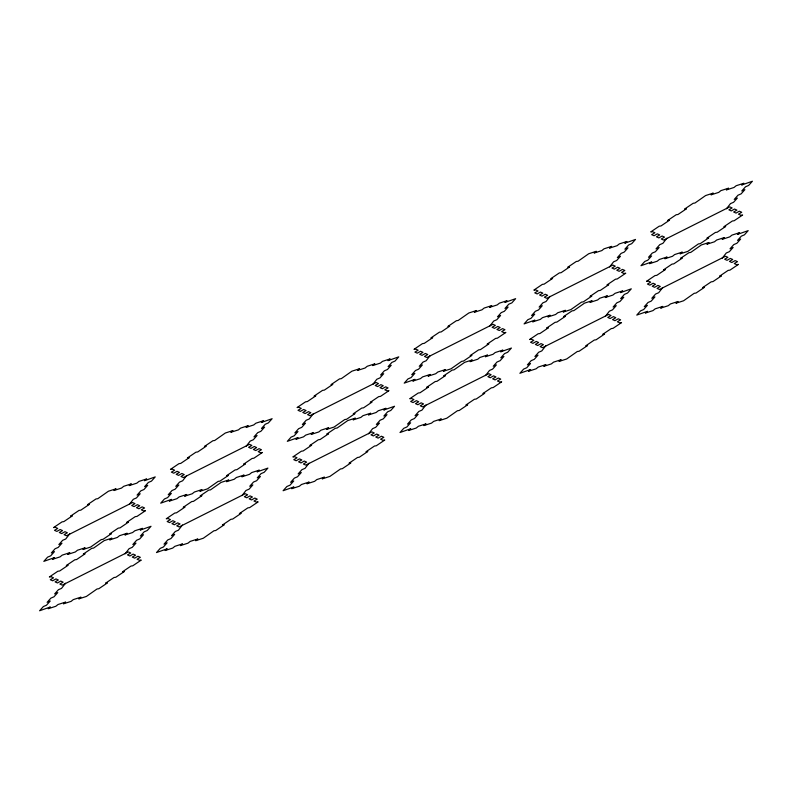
<?xml version="1.0" encoding="UTF-8"?>
<svg xmlns="http://www.w3.org/2000/svg" width="792" height="792" viewBox="0 0 792 792"><rect width="100%" height="100%" fill="white"/><g stroke="black" fill="none" stroke-linecap="round" stroke-linejoin="round"><path stroke-width="1.19" d="M69.736 533.848L65.736 538.996L62.627 540.322L58.865 544.53L61.974 543.203L58.212 547.411L55.103 548.737L51.341 552.955L54.45 551.628L50.688 555.836L47.579 557.162L43.817 561.37L54.559 557.588L52.401 559.34L60.043 556.885L62.202 555.133L69.844 552.677L67.686 554.43L75.329 551.974L77.487 550.222L85.13 547.767L82.972 549.519L90.615 547.064L101.267 539.58L103.029 539.332L111.514 533.61L109.751 533.848L118.236 528.125L120.008 527.878L128.492 522.146L126.72 522.393L135.204 516.661L136.976 516.424L145.461 510.692L143.689 510.939L141.293 509.85L144.55 507.949L142.154 506.86L138.897 508.771L136.501 507.682L139.758 505.781L137.353 504.692L134.105 506.603L131.7 505.514L134.957 503.613L132.561 502.524L66.488 535.748L64.093 534.669L67.34 532.769L64.944 531.679L61.687 533.58L59.291 532.501L62.548 530.6L60.152 529.511L56.895 531.412L54.499 530.333L57.747 528.432L55.351 527.343L53.579 527.591L62.073 521.859L63.835 521.611L72.329 515.889L70.557 516.127L79.042 510.404L80.814 510.157L89.298 504.425L87.526 504.672L96.01 498.94L97.782 498.703L108.435 491.218L116.078 488.763L113.909 490.515L121.552 488.06L123.71 486.308L131.363 483.853L129.195 485.605L136.838 483.15L138.996 481.397L146.639 478.932L144.481 480.695L155.232 476.903L151.47 481.12L148.361 482.447L144.599 486.654L147.708 485.328L143.946 489.535L140.837 490.862L137.075 495.079L140.184 493.753L136.412 497.96L133.313 499.287L129.304 504.435M65.528 583.239L61.519 588.387L58.42 589.713L54.648 593.921L57.757 592.594L53.995 596.802L50.886 598.128L47.124 602.336L50.233 601.019L46.471 605.227L43.362 606.553L39.6 610.761L50.351 606.979L48.183 608.731L55.826 606.276L57.994 604.524L65.637 602.068L63.469 603.821L71.112 601.366L73.28 599.613L80.923 597.158L78.754 598.91L86.397 596.445L97.05 588.971L98.822 588.723L107.306 583.001L105.534 583.239L114.018 577.507L115.79 577.269L124.275 571.537L122.503 571.784L130.987 566.052L132.759 565.815L141.243 560.083L139.481 560.32L137.075 559.241L140.333 557.34L137.937 556.251L134.68 558.152L132.284 557.073L135.541 555.172L133.145 554.083L129.888 555.984L127.492 554.905L130.739 553.004L128.344 551.915L62.271 585.139L59.875 584.06L63.122 582.16L60.727 581.071L57.479 582.971L55.074 581.892L58.331 579.991L55.935 578.903L52.678 580.803L50.282 579.724L53.539 577.823L51.133 576.734L49.371 576.972L57.856 571.25L59.628 571.002L68.112 565.28L66.34 565.518L74.824 559.796L76.596 559.548L85.081 553.816L83.309 554.063L91.803 548.331L93.565 548.094L104.217 540.609L111.86 538.154L109.702 539.906L117.345 537.451L119.503 535.699L127.146 533.244L124.978 534.996L132.62 532.541L134.788 530.788L142.431 528.323L140.263 530.076L151.015 526.294L147.253 530.511L144.144 531.838L140.382 536.045L143.491 534.719L139.729 538.926L136.62 540.253L132.858 544.47L135.967 543.144L132.205 547.351L129.096 548.678L125.086 553.816M186.635 475.645L182.625 480.793L179.527 482.12L175.765 486.328L178.863 485.001L175.101 489.208L171.993 490.535L168.231 494.743L171.339 493.426L167.577 497.633L164.469 498.96L160.707 503.168L171.458 499.386L169.3 501.138L176.943 498.683L179.101 496.93L186.744 494.475L184.585 496.228L192.228 493.772L194.386 492.02L202.029 489.565L199.871 491.317L207.504 488.852L218.156 481.378L219.929 481.13L228.413 475.408L226.641 475.645L235.125 469.913L236.897 469.676L245.381 463.944L243.609 464.191L252.103 458.459L253.866 458.221L262.36 452.489L260.588 452.727L258.192 451.648L261.439 449.747L259.043 448.658L255.786 450.559L253.39 449.48L256.648 447.579L254.252 446.49L250.995 448.391L248.599 447.312L251.856 445.411L249.45 444.322L183.378 477.546L180.982 476.467L184.239 474.566L181.833 473.477L178.586 475.378L176.18 474.299L179.438 472.398L177.042 471.309L173.785 473.21L171.389 472.131L174.646 470.23L172.25 469.141L170.478 469.379L178.962 463.657L180.734 463.409L189.219 457.687L187.447 457.925L195.931 452.202L197.703 451.955L206.187 446.223L204.425 446.47L212.909 440.738L214.681 440.5L225.324 433.016L232.967 430.561L230.809 432.313L238.451 429.858L240.61 428.106L248.252 425.65L246.094 427.403L253.737 424.948L255.895 423.195L263.538 420.73L261.38 422.483L272.121 418.701L268.359 422.918L265.251 424.245L261.489 428.452L264.597 427.126L260.835 431.333L257.727 432.66L253.965 436.877L257.073 435.55L253.311 439.758L250.203 441.085L246.203 446.223M182.417 525.037L178.418 530.185L175.309 531.501L171.547 535.719L174.646 534.392L170.884 538.6L167.785 539.926L164.023 544.134L167.122 542.817L163.36 547.024L160.251 548.351L156.489 552.559L167.241 548.777L165.083 550.529L172.725 548.074L174.883 546.322L182.526 543.866L180.368 545.619L188.011 543.163L190.169 541.411L197.812 538.956L195.654 540.708L203.296 538.243L213.939 530.769L215.711 530.521L224.195 524.799L222.423 525.037L230.908 519.304L232.68 519.067L241.164 513.335L239.402 513.582L247.886 507.85L249.658 507.613L258.142 501.88L256.37 502.118L253.975 501.039L257.232 499.138L254.826 498.049L251.579 499.95L249.173 498.871L252.43 496.97L250.034 495.881L246.777 497.782L244.381 496.703L247.639 494.802L245.243 493.713L179.16 526.937L176.764 525.858L180.022 523.948L177.626 522.868L174.369 524.769L171.973 523.69L175.22 521.789L172.824 520.7L169.567 522.601L167.171 521.522L170.429 519.611L168.033 518.532L166.261 518.77L174.745 513.048L176.517 512.8L185.001 507.078L183.229 507.316L191.723 501.583L193.486 501.346L201.98 495.614L200.208 495.861L208.692 490.129L210.464 489.892L221.107 482.407L228.749 479.952L226.591 481.704L234.234 479.249L236.392 477.497L244.035 475.042L241.877 476.794L249.52 474.339L251.678 472.577L259.321 470.121L257.162 471.874L267.904 468.092L264.142 472.309L261.043 473.636L257.281 477.843L260.38 476.517L256.618 480.724L253.509 482.051L249.747 486.258L252.856 484.942L249.094 489.149L245.985 490.476L241.986 495.614M313.246 413.81L309.246 418.958L306.138 420.285L302.376 424.492L305.484 423.166L301.722 427.373L298.614 428.7L294.852 432.917L297.96 431.59L294.188 435.798L291.09 437.125L287.328 441.332L298.069 437.55L295.911 439.303L303.554 436.847L305.712 435.095L313.355 432.64L311.197 434.392L318.839 431.937L320.998 430.185L328.64 427.73L326.482 429.482L334.125 427.027L344.767 419.542L346.54 419.295L355.024 413.572L353.262 413.81L361.746 408.078L363.518 407.84L372.002 402.108L370.23 402.356L378.715 396.624L380.487 396.386L388.971 390.654L387.199 390.901L384.803 389.812L388.06 387.912L385.664 386.823L382.407 388.733L380.012 387.644L383.259 385.744L380.863 384.655L377.616 386.565L375.21 385.476L378.467 383.575L376.071 382.487L309.989 415.711L307.593 414.632L310.85 412.731L308.454 411.642L305.197 413.543L302.801 412.464L306.058 410.563L303.653 409.474L300.406 411.375L298.01 410.296L301.257 408.395L298.861 407.306L297.089 407.553L305.573 401.821L307.345 401.574L315.84 395.852L314.068 396.089L322.552 390.367L324.324 390.119L332.808 384.387L331.036 384.635L339.52 378.903L341.293 378.665L351.935 371.181L359.578 368.726L357.42 370.478L365.062 368.023L367.221 366.27L374.863 363.815L372.705 365.567L380.348 363.112L382.506 361.36L390.149 358.895L387.991 360.657L398.742 356.865L394.98 361.083L391.872 362.409L388.11 366.617L391.218 365.29L387.446 369.498L384.348 370.824L380.586 375.042L383.684 373.715L379.922 377.923L376.824 379.249L372.814 384.397M309.028 463.201L305.029 468.349L301.92 469.676L298.158 473.883L301.267 472.557L297.505 476.764L294.396 478.091L290.634 482.298L293.743 480.982L289.981 485.189L286.872 486.516L283.11 490.723L293.852 486.941L291.694 488.694L299.336 486.238L301.505 484.486L309.137 482.031L306.979 483.783L314.622 481.328L316.78 479.576L324.423 477.121L322.265 478.873L329.908 476.408L340.56 468.933L342.322 468.686L350.816 462.964L349.044 463.201L357.529 457.469L359.301 457.232L367.785 451.499L366.013 451.747L374.497 446.015L376.269 445.777L384.754 440.045L382.982 440.283L380.586 439.204L383.843 437.303L381.447 436.214L378.19 438.115L375.794 437.036L379.051 435.135L376.645 434.046L373.398 435.947L370.993 434.867L374.25 432.967L371.854 431.878L305.781 465.102L303.385 464.023L306.633 462.122L304.237 461.033L300.98 462.934L298.584 461.855L301.841 459.954L299.445 458.865L296.188 460.766L293.792 459.687L297.04 457.786L294.644 456.697L292.872 456.935L301.366 451.212L303.128 450.965L311.622 445.243L309.85 445.48L318.334 439.758L320.107 439.51L328.591 433.778L326.819 434.026L335.303 428.294L337.075 428.056L347.728 420.572L355.37 418.117L353.202 419.869L360.845 417.414L363.013 415.661L370.656 413.206L368.488 414.958L376.131 412.503L378.299 410.751L385.932 408.286L383.773 410.038L394.525 406.256L390.763 410.474L387.654 411.8L383.892 416.008L387.001 414.681L383.239 418.889L380.13 420.215L376.368 424.433L379.477 423.106L375.705 427.314L372.606 428.64L368.597 433.778M430.145 355.608L426.136 360.756L423.037 362.083L419.265 366.29L422.374 364.963L418.612 369.171L415.503 370.498L411.741 374.705L414.85 373.388L411.088 377.596L407.979 378.923L404.217 383.13L414.968 379.348L412.81 381.101L420.443 378.645L422.611 376.893L430.254 374.438L428.086 376.19L435.729 373.735L437.897 371.983L445.54 369.527L443.372 371.28L451.014 368.815L461.667 361.34L463.439 361.093L471.923 355.37L470.151 355.608L478.635 349.876L480.407 349.638L488.892 343.906L487.12 344.154L495.604 338.422L497.376 338.184L505.86 332.452L504.098 332.69L501.692 331.61L504.95 329.71L502.554 328.621L499.297 330.521L496.901 329.442L500.158 327.542L497.762 326.452L494.505 328.353L492.109 327.274L495.356 325.373L492.961 324.284L426.888 357.509L424.492 356.43L427.739 354.529L425.344 353.44L422.096 355.341L419.691 354.262L422.948 352.361L420.552 351.272L417.295 353.173L414.899 352.093L418.156 350.193L415.75 349.104L413.988 349.341L422.473 343.619L424.245 343.372L432.729 337.649L430.957 337.887L439.441 332.165L441.213 331.917L449.698 326.185L447.925 326.433L456.42 320.701L458.182 320.463L468.834 312.979L476.477 310.523L474.319 312.276L481.962 309.82L484.12 308.068L491.763 305.613L489.595 307.365L497.237 304.91L499.405 303.158L507.048 300.693L504.88 302.445L515.632 298.663L511.87 302.881L508.761 304.207L504.999 308.415L508.108 307.088L504.346 311.296L501.237 312.622L497.475 316.84L500.584 315.513L496.822 319.72L493.713 321.047L489.703 326.185M425.928 404.999L421.918 410.147L418.82 411.464L415.058 415.681L418.156 414.355L414.394 418.562L411.296 419.889L407.524 424.096L410.632 422.779L406.87 426.987L403.762 428.314L400 432.521L410.751 428.739L408.593 430.492L416.236 428.036L418.394 426.284L426.037 423.829L423.878 425.581L431.521 423.126L433.679 421.374L441.322 418.909L439.164 420.671L446.797 418.206L457.449 410.731L459.221 410.484L467.706 404.762L465.934 404.999L474.418 399.267L476.19 399.029L484.674 393.297L482.902 393.545L491.396 387.813L493.159 387.575L501.653 381.843L499.881 382.081L497.485 381.002L500.732 379.101L498.336 378.012L495.079 379.913L492.683 378.833L495.94 376.933L493.545 375.844L490.288 377.744L487.892 376.665L491.149 374.764L488.743 373.675L422.671 406.9L420.275 405.821L423.532 403.91L421.126 402.831L417.879 404.732L415.483 403.653L418.73 401.742L416.335 400.663L413.077 402.564L410.682 401.485L413.939 399.574L411.543 398.495L409.771 398.732L418.255 393.01L420.027 392.763L428.512 387.041L426.74 387.278L435.224 381.546L436.996 381.308L445.48 375.576L443.718 375.824L452.202 370.092L453.974 369.854L464.617 362.37L472.26 359.915L470.102 361.667L477.744 359.212L479.902 357.459L487.545 355.004L485.387 356.756L493.03 354.301L495.188 352.539L502.831 350.084L500.673 351.836L511.414 348.054L507.652 352.272L504.544 353.598L500.782 357.806L503.89 356.479L500.128 360.687L497.02 362.013L493.258 366.221L496.366 364.904L492.604 369.112L489.496 370.438L485.496 375.576M550.014 296.386L546.015 301.524L542.906 302.851L539.144 307.058L542.253 305.742L538.491 309.949L535.382 311.276L531.62 315.483L534.719 314.157L530.957 318.364L527.858 319.691L524.096 323.908L534.838 320.126L532.679 321.879L540.322 319.423L542.48 317.661L550.123 315.206L547.965 316.958L555.608 314.503L557.766 312.751L565.409 310.296L563.251 312.048L570.893 309.593L581.536 302.108L583.308 301.871L591.792 296.139L590.02 296.386L598.514 290.654L600.277 290.417L608.771 284.684L606.999 284.922L615.483 279.2L617.255 278.952L625.739 273.23L623.967 273.468L621.572 272.389L624.829 270.478L622.433 269.399L619.176 271.3L616.78 270.22L620.027 268.31L617.631 267.231L614.374 269.132L611.978 268.052L615.236 266.142L612.84 265.063L546.757 298.287L544.361 297.198L547.618 295.297L545.223 294.218L541.966 296.119L539.57 295.03L542.827 293.129L540.421 292.05L537.174 293.951L534.768 292.862L538.025 290.961L535.63 289.882L533.857 290.12L542.342 284.387L544.114 284.15L552.598 278.418L550.836 278.665L559.32 272.933L561.092 272.695L569.577 266.963L567.805 267.201L576.289 261.479L578.061 261.231L588.703 253.757L596.346 251.292L594.188 253.044L601.831 250.589L603.989 248.837L611.632 246.381L609.474 248.134L617.116 245.678L619.275 243.926L626.918 241.471L624.759 243.223L635.511 239.441L631.749 243.649L628.64 244.975L624.878 249.183L627.977 247.866L624.215 252.074L621.116 253.4L617.354 257.608L620.453 256.281L616.691 260.499L613.582 261.815L609.583 266.963M545.797 345.777L541.797 350.915L538.689 352.242L534.927 356.45L538.035 355.123L534.273 359.34L531.165 360.667L527.403 364.874L530.511 363.548L526.749 367.755L523.641 369.082L519.879 373.299L530.62 369.517L528.462 371.27L536.105 368.805L538.263 367.052L545.906 364.597L543.748 366.35L551.39 363.894L553.549 362.142L561.191 359.687L559.033 361.439L566.676 358.984L577.318 351.5L579.091 351.262L587.575 345.53L585.813 345.777L594.297 340.045L596.069 339.798L604.553 334.075L602.781 334.313L611.266 328.591L613.038 328.343L621.522 322.621L619.75 322.859L617.354 321.77L620.611 319.869L618.215 318.79L614.958 320.691L612.562 319.602L615.81 317.701L613.414 316.622L610.167 318.523L607.761 317.434L611.018 315.533L608.622 314.454L542.55 347.678L540.144 346.589L543.401 344.688L541.005 343.609L537.748 345.51L535.352 344.421L538.609 342.52L536.214 341.441L532.957 343.342L530.561 342.253L533.808 340.352L531.412 339.273L529.64 339.511L538.134 333.778L539.897 333.541L548.391 327.809L546.619 328.056L555.103 322.324L556.875 322.087L565.359 316.355L563.587 316.592L572.072 310.87L573.844 310.622L584.496 303.148L592.129 300.683L589.971 302.435L597.613 299.98L599.772 298.228L607.414 295.772L605.256 297.525L612.899 295.07L615.057 293.317L622.7 290.862L620.542 292.614L631.293 288.832L627.531 293.04L624.423 294.367L620.661 298.574L623.769 297.257L619.997 301.465L616.899 302.792L613.137 306.999L616.235 305.672L612.473 309.88L609.375 311.207L605.365 316.355M666.904 238.184L662.904 243.322L659.795 244.649L656.033 248.856L659.142 247.53L655.38 251.747L652.271 253.074L648.509 257.281L651.618 255.955L647.856 260.162L644.747 261.489L640.985 265.706L651.737 261.924L649.569 263.677L657.212 261.212L659.38 259.459L667.022 257.004L664.854 258.756L672.497 256.301L674.655 254.549L682.298 252.094L680.14 253.846L687.783 251.391L698.435 243.906L700.197 243.669L708.692 237.937L706.919 238.184L715.404 232.452L717.176 232.204L725.66 226.482L723.888 226.72L732.372 220.998L734.144 220.75L742.629 215.028L740.866 215.266L738.461 214.177L741.718 212.276L739.322 211.197L736.065 213.097L733.669 212.008L736.926 210.108L734.521 209.029L731.273 210.929L728.878 209.84L732.125 207.94L729.729 206.86L663.656 240.085L661.261 238.996L664.508 237.095L662.112 236.016L658.855 237.917L656.459 236.828L659.716 234.927L657.32 233.848L654.063 235.749L651.668 234.66L654.925 232.759L652.519 231.68L650.757 231.917L659.241 226.185L661.013 225.948L669.497 220.216L667.725 220.463L676.21 214.731L677.982 214.493L686.466 208.761L684.694 208.999L693.178 203.277L694.95 203.029L705.603 195.555L713.245 193.09L711.077 194.842L718.72 192.387L720.888 190.634L728.531 188.179L726.363 189.931L734.006 187.476L736.174 185.724L743.817 183.269L741.649 185.021L752.4 181.239L748.638 185.447L745.529 186.773L741.767 190.981L744.876 189.664L741.114 193.872L738.005 195.198L734.243 199.406L737.352 198.079L733.58 202.287L730.481 203.613L726.472 208.761M662.696 287.565L658.687 292.713L655.588 294.04L651.816 298.247L654.925 296.921L651.163 301.138L648.054 302.465L644.292 306.672L647.401 305.346L643.639 309.553L640.53 310.88L636.768 315.097L647.519 311.315L645.361 313.068L653.004 310.603L655.162 308.85L662.805 306.395L660.637 308.147L668.28 305.692L670.448 303.94L678.091 301.485L675.923 303.237L683.565 300.782L694.218 293.297L695.99 293.06L704.474 287.328L702.702 287.575L711.186 281.843L712.958 281.596L721.443 275.873L719.671 276.111L728.155 270.389L729.927 270.141L738.421 264.409L736.649 264.657L734.253 263.568L737.5 261.667L735.105 260.588L731.848 262.489L729.452 261.4L732.709 259.499L730.313 258.42L727.056 260.32L724.66 259.232L727.907 257.331L725.512 256.252L659.439 289.476L657.043 288.387L660.3 286.486L657.895 285.397L654.647 287.308L652.242 286.219L655.499 284.318L653.103 283.229L649.846 285.14L647.45 284.051L650.707 282.15L648.311 281.061L646.539 281.308L655.024 275.576L656.796 275.339L665.28 269.607L663.508 269.854L671.992 264.122L673.764 263.875L682.249 258.152L680.476 258.39L688.971 252.668L690.733 252.42L701.385 244.936L709.028 242.481L706.87 244.233L714.513 241.778L716.671 240.025L724.314 237.57L722.156 239.323L729.798 236.867L731.957 235.115L739.599 232.66L737.431 234.412L748.183 230.63L744.421 234.838L741.312 236.165L737.55 240.372L740.659 239.045L736.897 243.263L733.788 244.589L730.026 248.797L733.135 247.47L729.373 251.678L726.264 253.004L722.264 258.152"/></g></svg>
